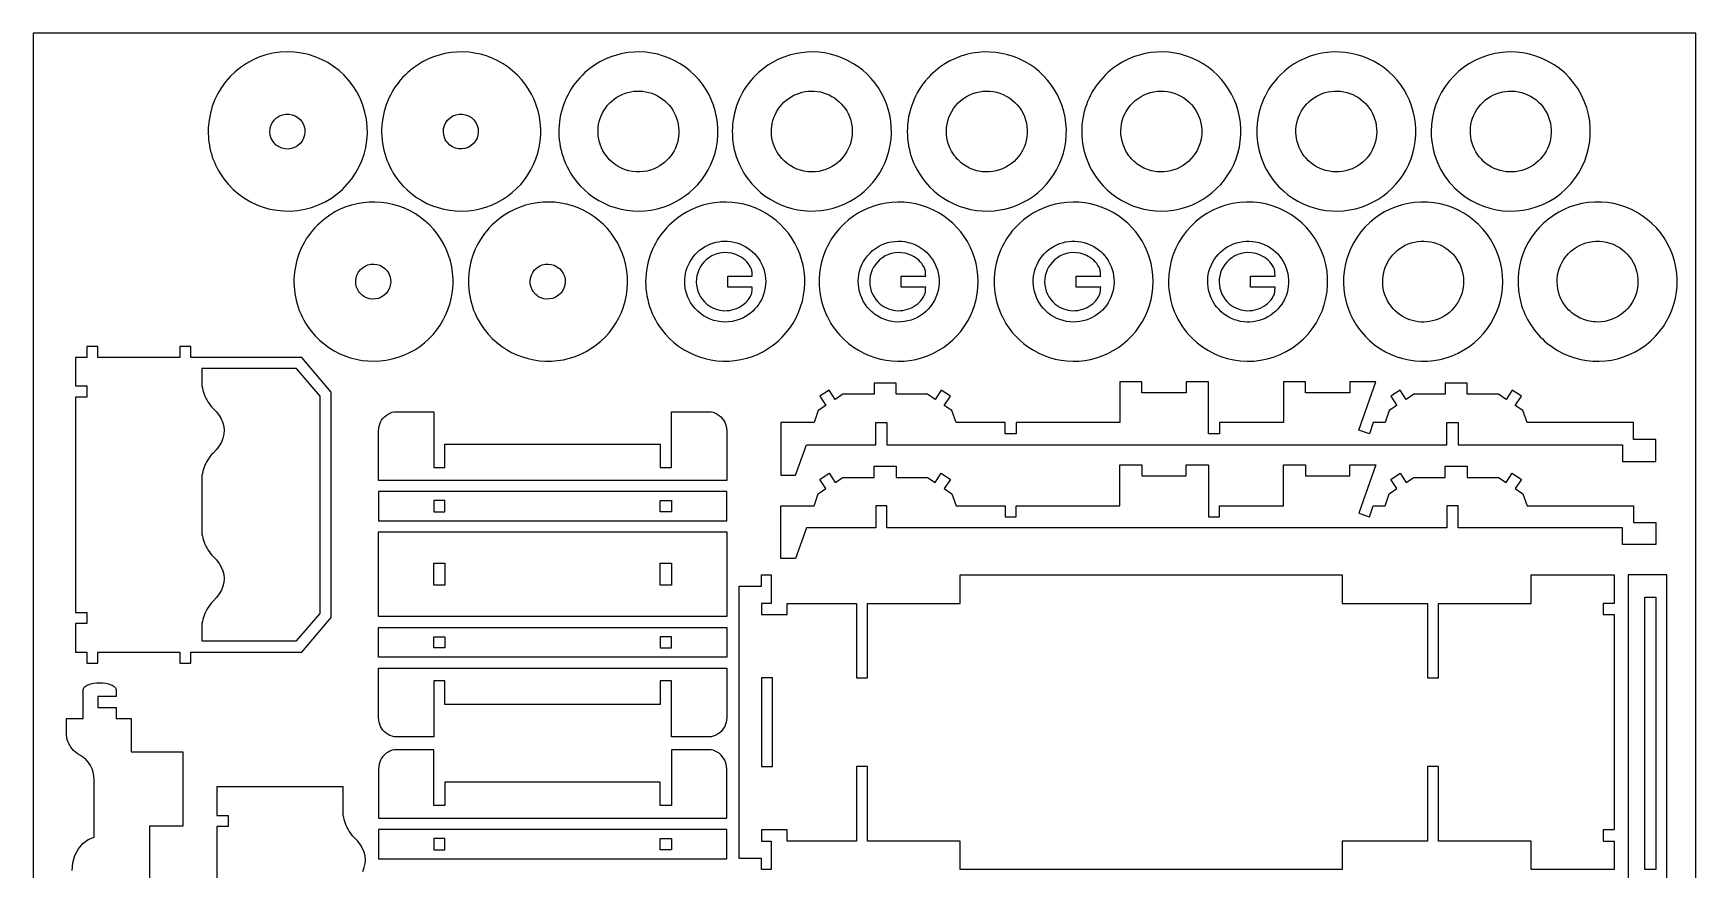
# Model space of a CAD drawing. Extents: x -203 to 247, y -262 to 222.
# Drawn here: x -203.5 to 247.2, y -4.6 to 222.3 of the extents above; entities that cross this region are included whole.
import ezdxf

# ---------------------------------------------------------------- set-up
doc = ezdxf.new("R2010")
doc.units = 0
doc.header["$MEASUREMENT"] = 0
doc.layers.get('0').update_dxf_attribs({"linetype": 'CONTINUOUS'})

msp = doc.modelspace()

# ---------------------------------------------------------------- linework, layer by layer
for points in [[(-203.5, -261.52), (247.22, -261.52), (247.22, 222.26), (-203.5, 222.26)], [(-192.01, 54.47), (-189, 54.47), (-189, 51.47), (-186, 51.47), (-186, 54.47), (-163.76, 54.47), (-163.76, 51.47), (-160.76, 51.47), (-160.76, 54.47), (-130.7, 54.47), (-122.71, 63.83), (-122.71, 124.98), (-130.7, 134.34), (-160.76, 134.34), (-160.76, 137.35), (-163.76, 137.35), (-163.76, 134.34), (-186, 134.34), (-186, 137.35), (-189, 137.35), (-189, 134.34), (-192.01, 134.34), (-192, 126.61), (-188.99, 126.61), (-188.99, 123.6), (-192, 123.6), (-192, 65.21), (-188.99, 65.21), (-188.99, 62.21), (-192, 62.21)], [(-157.76, 57.47), (-132.09, 57.47), (-125.72, 64.94), (-125.72, 123.88), (-132.09, 131.34), (-157.75, 131.34), (-157.75, 126.61), (-157.65, 126.04), (-157.52, 125.49), (-157.36, 124.94), (-157.17, 124.4), (-156.95, 123.86), (-156.71, 123.35), (-156.45, 122.84), (-156.15, 122.35), (-155.84, 121.87), (-155.5, 121.41), (-155.13, 120.97), (-154.75, 120.54), (-153.85, 119.61), (-153.1, 118.65), (-152.52, 117.66), (-152.09, 116.65), (-151.84, 115.62), (-151.74, 114.59), (-151.82, 113.52), (-152.07, 112.46), (-152.5, 111.42), (-153.08, 110.39), (-153.84, 109.39), (-154.75, 108.42), (-155.13, 108), (-155.5, 107.55), (-155.84, 107.09), (-156.15, 106.62), (-156.45, 106.12), (-156.71, 105.62), (-156.95, 105.1), (-157.17, 104.57), (-157.36, 104.03), (-157.52, 103.48), (-157.65, 102.92), (-157.75, 102.36), (-157.75, 86.46), (-157.65, 85.89), (-157.52, 85.34), (-157.36, 84.79), (-157.17, 84.25), (-156.95, 83.72), (-156.71, 83.2), (-156.45, 82.69), (-156.15, 82.2), (-155.84, 81.72), (-155.5, 81.26), (-155.13, 80.82), (-154.75, 80.4), (-153.85, 79.47), (-153.11, 78.5), (-152.52, 77.51), (-152.09, 76.5), (-151.84, 75.47), (-151.75, 74.44), (-151.82, 73.37), (-152.08, 72.31), (-152.5, 71.27), (-153.09, 70.24), (-153.84, 69.24), (-154.75, 68.27), (-155.13, 67.85), (-155.5, 67.4), (-155.84, 66.94), (-156.15, 66.47), (-156.45, 65.98), (-156.71, 65.47), (-156.95, 64.95), (-157.17, 64.42), (-157.36, 63.88), (-157.52, 63.33), (-157.65, 62.77), (-157.76, 62.21)], [(-0.81, 102.39), (3.18, 102.39), (6.18, 110.67), (24.95, 110.67), (24.96, 116.68), (27.96, 116.68), (27.96, 110.67), (179.77, 110.67), (179.77, 116.68), (182.77, 116.68), (182.77, 110.67), (227.38, 110.67), (227.38, 106.14), (236.4, 106.14), (236.4, 112.14), (230.39, 112.14), (230.39, 116.68), (201.53, 116.68), (200.38, 119.95), (198.31, 121.33), (199.97, 123.83), (197.46, 125.49), (195.8, 122.99), (193.73, 124.36), (185.26, 124.36), (185.26, 127.37), (179.25, 127.37), (179.25, 124.36), (170.79, 124.36), (168.71, 122.99), (167.05, 125.49), (164.55, 123.83), (166.21, 121.33), (164.13, 119.95), (162.99, 116.68), (159.8, 116.68), (158.75, 113.67), (155.92, 114.67), (160.51, 127.78), (153.45, 127.78), (153.45, 124.78), (141.43, 124.78), (141.43, 127.78), (135.42, 127.78), (135.42, 116.68), (118.13, 116.68), (118.13, 113.67), (115.12, 113.67), (115.12, 127.78), (109.11, 127.78), (109.11, 124.78), (97.09, 124.78), (97.09, 127.78), (91.08, 127.78), (91.08, 116.68), (62.99, 116.68), (62.99, 113.67), (59.99, 113.67), (59.99, 116.68), (46.72, 116.68), (45.58, 119.95), (43.5, 121.33), (45.16, 123.83), (42.66, 125.49), (41, 122.99), (38.92, 124.36), (30.46, 124.36), (30.46, 127.37), (24.45, 127.37), (24.45, 124.36), (15.98, 124.36), (13.91, 122.99), (12.25, 125.49), (9.74, 123.83), (11.4, 121.33), (9.33, 119.95), (8.18, 116.68), (-0.81, 116.68)], [(-109.88, 101.02), (-109.88, 114.48), (-109.85, 115.09), (-109.74, 115.68), (-109.57, 116.26), (-109.34, 116.81), (-109.04, 117.34), (-108.68, 117.82), (-108.27, 118.26), (-107.81, 118.65), (-107.31, 118.99), (-106.78, 119.27), (-106.21, 119.48), (-105.63, 119.63), (-94.89, 119.63), (-94.89, 104.49), (-91.88, 104.49), (-91.88, 110.86), (-33.5, 110.86), (-33.5, 104.49), (-30.49, 104.49), (-30.49, 119.63), (-19.75, 119.63), (-19.16, 119.48), (-18.6, 119.27), (-18.06, 118.99), (-17.56, 118.65), (-17.11, 118.26), (-16.7, 117.82), (-16.34, 117.34), (-16.04, 116.81), (-15.8, 116.26), (-15.63, 115.68), (-15.53, 115.09), (-15.5, 114.48), (-15.5, 101.02)], [(-0.81, 79.86), (-0.81, 94.14), (8.18, 94.14), (9.33, 97.41), (11.4, 98.79), (9.74, 101.29), (12.25, 102.95), (13.91, 100.45), (15.98, 101.83), (24.45, 101.83), (24.45, 104.83), (30.46, 104.83), (30.46, 101.83), (38.92, 101.83), (41, 100.45), (42.66, 102.95), (45.16, 101.29), (43.5, 98.79), (45.58, 97.41), (46.72, 94.14), (59.99, 94.14), (59.99, 91.14), (62.99, 91.14), (62.99, 94.14), (91.08, 94.14), (91.08, 105.25), (97.09, 105.25), (97.09, 102.24), (109.11, 102.24), (109.11, 105.25), (115.12, 105.25), (115.12, 91.14), (118.13, 91.14), (118.13, 94.14), (135.42, 94.14), (135.42, 105.25), (141.43, 105.25), (141.43, 102.24), (153.45, 102.24), (153.45, 105.25), (160.51, 105.25), (155.92, 92.13), (158.75, 91.14), (159.8, 94.14), (162.99, 94.14), (164.13, 97.41), (166.21, 98.79), (164.55, 101.29), (167.05, 102.95), (168.71, 100.45), (170.79, 101.83), (179.25, 101.83), (179.25, 104.83), (185.26, 104.83), (185.26, 101.83), (193.73, 101.83), (195.8, 100.45), (197.46, 102.95), (199.97, 101.29), (198.31, 98.79), (200.38, 97.41), (201.53, 94.14), (230.39, 94.14), (230.39, 89.61), (236.4, 89.61), (236.4, 83.6), (227.38, 83.6), (227.38, 88.13), (182.77, 88.13), (182.77, 94.14), (179.77, 94.14), (179.77, 88.13), (27.96, 88.13), (27.96, 94.14), (24.96, 94.14), (24.95, 88.13), (6.18, 88.13), (3.18, 79.86)], [(-109.88, 90.04), (-15.5, 90.04), (-15.5, 98.02), (-109.88, 98.02)], [(-94.89, 92.53), (-91.88, 92.53), (-91.88, 95.53), (-94.89, 95.53)], [(-33.5, 92.53), (-33.5, 95.53), (-30.49, 95.53), (-30.49, 92.53)], [(-109.88, 64.09), (-109.88, 87.03), (-15.5, 87.03), (-15.5, 64.09)], [(-94.89, 72.56), (-94.89, 78.57), (-91.88, 78.57), (-91.88, 72.56)], [(-33.5, 72.56), (-33.5, 78.57), (-30.49, 78.57), (-30.49, 72.56)], [(-12.08, -1.51), (-12.08, 72.36), (-6.07, 72.36), (-6.07, 75.36), (-3.42, 75.36), (-3.42, 67.62), (-6.07, 67.62), (-6.07, 64.62), (0.93, 64.62), (0.93, 67.62), (19.7, 67.62), (19.71, 47.45), (22.71, 47.45), (22.7, 67.62), (47.8, 67.62), (47.8, 75.36), (151.39, 75.36), (151.39, 67.62), (174.53, 67.62), (174.53, 47.44), (177.51, 47.44), (177.51, 67.62), (202.61, 67.62), (202.61, 75.36), (225.13, 75.36), (225.13, 67.62), (222.12, 67.62), (222.12, 64.62), (225.13, 64.62), (225.13, 6.23), (222.12, 6.23), (222.12, 3.23), (225.13, 3.23), (225.13, -4.51), (202.61, -4.51), (202.61, 3.23), (177.52, 3.23), (177.52, 23.41), (174.51, 23.41), (174.51, 3.23), (151.39, 3.23), (151.39, -4.51), (47.8, -4.51), (47.8, 3.23), (22.7, 3.23), (22.7, 23.41), (19.7, 23.41), (19.7, 3.23), (0.93, 3.23), (0.93, 6.23), (-6.07, 6.23), (-6.07, 3.23), (-3.42, 3.23), (-3.42, -4.51), (-6.07, -4.51), (-6.07, -1.51)], [(228.88, -10.52), (239.4, -10.52), (239.4, 75.36), (228.88, 75.36)], [(233.38, -4.51), (233.38, 69.35), (236.39, 69.35), (236.38, -4.51)], [(-109.88, 53.1), (-109.88, 61.09), (-15.5, 61.09), (-15.5, 53.1)], [(-94.89, 58.6), (-91.88, 58.6), (-91.88, 55.59), (-94.89, 55.59)], [(-33.5, 55.59), (-30.49, 55.59), (-30.49, 58.6), (-33.5, 58.6)], [(-108.68, 33.3), (-109.04, 33.79), (-109.34, 34.31), (-109.57, 34.87), (-109.74, 35.44), (-109.85, 36.04), (-109.88, 36.64), (-109.88, 50.1), (-15.5, 50.1), (-15.5, 36.64), (-15.53, 36.04), (-15.63, 35.44), (-15.8, 34.87), (-16.04, 34.31), (-16.34, 33.79), (-16.7, 33.3), (-17.11, 32.86), (-17.56, 32.47), (-18.06, 32.13), (-18.6, 31.86), (-19.16, 31.64), (-19.75, 31.49), (-30.49, 31.49), (-30.49, 46.63), (-33.5, 46.63), (-33.5, 40.26), (-91.88, 40.26), (-91.88, 46.63), (-94.89, 46.63), (-94.89, 31.49), (-105.63, 31.49), (-106.21, 31.64), (-106.78, 31.86), (-107.31, 32.13), (-107.81, 32.47), (-108.27, 32.86)], [(-3.06, 23.41), (-3.06, 47.44), (-6.07, 47.44), (-6.07, 23.41)], [(-109.88, 9.38), (-15.5, 9.38), (-15.5, 22.84), (-15.53, 23.44), (-15.63, 24.03), (-15.8, 24.61), (-16.04, 25.17), (-16.34, 25.69), (-16.7, 26.17), (-17.11, 26.62), (-17.56, 27.01), (-18.06, 27.34), (-18.6, 27.62), (-19.16, 27.84), (-19.75, 27.98), (-30.49, 27.98), (-30.49, 12.85), (-33.5, 12.85), (-33.5, 19.21), (-91.88, 19.21), (-91.88, 12.85), (-94.89, 12.85), (-94.89, 27.98), (-105.63, 27.98), (-106.21, 27.84), (-106.78, 27.62), (-107.31, 27.34), (-107.81, 27.01), (-108.27, 26.62), (-108.68, 26.17), (-109.04, 25.69), (-109.34, 25.17), (-109.57, 24.61), (-109.74, 24.03), (-109.85, 23.44), (-109.88, 22.84)], [(-109.88, -1.61), (-15.5, -1.61), (-15.5, 6.37), (-109.88, 6.37)], [(-94.89, 3.88), (-94.89, 0.88), (-91.88, 0.88), (-91.88, 3.88)], [(-33.5, 0.88), (-33.5, 3.88), (-30.49, 3.88), (-30.49, 0.88)]]:
    msp.add_lwpolyline(points, close=True)
for points in [[(-152.94, 184.42, 0.860573), (-113.56, 200.9, 0.861345), (-156.04, 196.72, 0.074492), (-155.41, 190.32, 0.074938)], [(-105.36, 183.54, 0.69424), (-66.05, 193.04, 0.694663), (-101.98, 211.59, 0.180176), (-108.9, 198.18, 0.180471)], [(-57.31, 183.54, 0.694239), (-18.01, 193.04, 0.694663), (-53.93, 211.58, 0.180175), (-60.85, 198.18, 0.180471)], [(-9.69, 182.7, 0.685419), (29.06, 193.55, 0.685779), (-6.91, 211.58, 0.186395), (-13.89, 197.67, 0.186648)], [(38.39, 181.88, 0.685478), (76.58, 194.58, 0.685668), (39.78, 210.87, 0.186474), (33.48, 196.64, 0.186607)], [(84.45, 183.54, 0.694239), (123.75, 193.04, 0.694663), (87.83, 211.58, 0.180175), (80.91, 198.18, 0.180471)], [(133.13, 181.88, 0.685478), (171.32, 194.58, 0.685668), (134.52, 210.87, 0.186474), (128.22, 196.64, 0.186607)], [(181.82, 180.35, 0.820703), (217.01, 203.87, 0.820654), (175.5, 195.61, 0.098506), (177.14, 187.35, 0.098477)], [(-49.06, 190.39, -0.686403), (-35.79, 205.97, -0.685501), (-35.16, 185.51, -0.186591), (-43.04, 185.26, -0.185956)], [(-1.78, 189.93, -0.686416), (10.71, 206.13, -0.685299), (12.34, 185.73, -0.186733), (4.48, 185.1, -0.185947)], [(45.95, 189.49, -0.823687), (61.13, 204.72, -0.822106), (52.82, 184.87, -0.097631), (48.95, 186.49, -0.096679)], [(93.25, 189.49, -0.823687), (108.43, 204.72, -0.822106), (100.12, 184.87, -0.097631), (96.25, 186.49, -0.096679)], [(140.99, 189.06, -0.713331), (152.65, 206.2, -0.712365), (154.04, 185.51, -0.167975), (146.92, 185.03, -0.167317)], [(188.62, 188.64, -0.731635), (199.96, 206.2, -0.730953), (200.85, 185.31, -0.155433), (194.21, 185.03, -0.154978)], [(-138.96, 193.76, -0.929808), (-130.53, 198.07, -0.930242), (-138.25, 192.59, -0.03614), (-138.65, 193.15, -0.036372)], [(-91.94, 193.76, -0.929808), (-83.52, 198.07, -0.930242), (-91.23, 192.59, -0.03614), (-91.63, 193.15, -0.036372)], [(-129.13, 142.84, 0.69424), (-89.82, 152.34, 0.694663), (-125.75, 170.89, 0.180176), (-132.67, 157.48, 0.180471)], [(-81.23, 141.99, 0.68542), (-42.46, 152.85, 0.685779), (-78.45, 170.89, 0.186395), (-85.42, 156.97, 0.186648)], [(-33.18, 142, 0.685419), (5.58, 152.85, 0.685779), (-30.4, 170.88, 0.186395), (-37.37, 156.97, 0.186648)], [(15.16, 140.4, 0.685564), (52.69, 154.91, 0.685564), (15.16, 169.42, 0.186546), (9.55, 154.91, 0.186546)], [(62.6, 140.4, 0.685564), (100.13, 154.91, 0.685564), (62.6, 169.42, 0.186546), (56.99, 154.91, 0.186546)], [(110.61, 139.65, 0.820703), (145.8, 163.17, 0.820654), (104.29, 154.91, 0.098506), (105.93, 146.65, 0.098477)], [(158.8, 138.94, 0.740634), (194.27, 160.07, 0.740349), (153.04, 162.33, 0.149194), (152.35, 149.76, 0.149007)], [(206.88, 138.26, 0.731469), (241.45, 160.57, 0.731116), (200.34, 162.33, 0.155324), (199.78, 149.26, 0.155088)], [(-25.27, 149.23, -0.686416), (-12.77, 165.43, -0.685299), (-11.14, 145.03, -0.186733), (-19, 144.4, -0.185947)], [(-8.56, 153.41), (-15.2, 153.41), (-15.2, 156.41), (-8.56, 156.41, 0.000631), (-8.66, 157.77, 0.074019), (-8.77, 158.26, 0.096508), (-10.03, 160.26, 0.152428), (-14.16, 162.6, 0.235869), (-21.04, 160.83, 0.463748), (-20.89, 148.84, 0.167656), (-16.06, 147.03, 0.167095), (-11.12, 148.59, 0.066322), (-9.66, 150, 0.075131), (-8.77, 151.56, 0.074019), (-8.66, 152.05, 0.000631)], [(22.04, 148.79, -0.823687), (37.22, 164.02, -0.822106), (28.91, 144.17, -0.097631), (25.04, 145.8, -0.096679)], [(38.46, 153.41), (31.81, 153.41), (31.81, 156.41), (38.46, 156.41, 0.000631), (38.36, 157.77, 0.074019), (38.25, 158.26, 0.096508), (36.99, 160.26, 0.152428), (32.86, 162.6, 0.235869), (25.97, 160.83, 0.463748), (26.12, 148.84, 0.167656), (30.96, 147.03, 0.167095), (35.9, 148.59, 0.066322), (37.36, 150, 0.075131), (38.25, 151.56, 0.074019), (38.36, 152.05, 0.000631)], [(69.78, 148.36, -0.713331), (81.44, 165.5, -0.712365), (82.83, 144.81, -0.167975), (75.71, 144.33, -0.167317)], [(85.9, 153.41), (79.25, 153.41), (79.25, 156.41), (85.9, 156.41, 0.000631), (85.8, 157.77, 0.074019), (85.69, 158.26, 0.096508), (84.43, 160.26, 0.152428), (80.3, 162.6, 0.235869), (73.41, 160.83, 0.463748), (73.56, 148.84, 0.167656), (78.4, 147.03, 0.167095), (83.34, 148.59, 0.066322), (84.8, 150, 0.075131), (85.69, 151.56, 0.074019), (85.8, 152.05, 0.000631)], [(117.41, 147.94, -0.731635), (128.75, 165.5, -0.730953), (129.64, 144.61, -0.155433), (123, 144.33, -0.154978)], [(133.2, 153.41), (126.55, 153.41), (126.55, 156.41), (133.2, 156.41, 0.000631), (133.1, 157.77, 0.074019), (132.99, 158.26, 0.096508), (131.73, 160.26, 0.152428), (127.6, 162.6, 0.235869), (120.71, 160.83, 0.463748), (120.86, 148.84, 0.167656), (125.7, 147.03, 0.167095), (130.64, 148.59, 0.066322), (132.1, 150, 0.075131), (132.99, 151.56, 0.074019), (133.1, 152.05, 0.000631)], [(165.2, 147.54, -0.750257), (176.2, 165.5, -0.749956), (176.57, 144.44, -0.142886), (170.44, 144.33, -0.142689)], [(212.86, 147.16, -0.82071), (224.8, 165.03, -0.820647), (220.61, 143.95, -0.09851), (216.42, 144.79, -0.098472)], [(-115.51, 152.65, -0.844559), (-108.14, 158.44, -0.844255), (-113.19, 150.54, -0.084449), (-114.53, 151.39, -0.08427)], [(-68.21, 152.65, -0.844559), (-60.84, 158.44, -0.844255), (-65.89, 150.54, -0.084449), (-67.23, 151.39, -0.08427)]]:
    msp.add_lwpolyline(points, format="xyb", close=True)
for points in [[(-192.97, -4.77), (-192.78, -2.66), (-192.2, -0.67), (-191.27, 1.1), (-190.04, 2.56), (-188.58, 3.63), (-186.96, 4.25), (-186.96, 19.92), (-187.03, 20.9), (-187.22, 21.86), (-187.53, 22.79), (-187.97, 23.67), (-188.51, 24.49), (-189.16, 25.23), (-189.9, 25.88), (-190.72, 26.42), (-191.23, 26.7), (-191.71, 27.03), (-192.16, 27.39), (-192.58, 27.79), (-192.97, 28.22), (-193.32, 28.69), (-193.62, 29.18), (-193.88, 29.7), (-194.1, 30.24), (-194.27, 30.79), (-194.4, 31.36), (-194.47, 31.94), (-194.47, 36.44), (-189.98, 36.44), (-189.98, 44.04), (-189.95, 44.3), (-189.88, 44.53), (-189.75, 44.75), (-189.59, 44.95), (-189.39, 45.14), (-189.15, 45.31), (-188.87, 45.47), (-188.57, 45.6), (-187.89, 45.83), (-187.13, 45.99), (-186.32, 46.09), (-185.48, 46.12), (-184.64, 46.09), (-183.83, 45.99), (-183.07, 45.83), (-182.39, 45.6), (-182.09, 45.47), (-181.81, 45.31), (-181.57, 45.14), (-181.37, 44.95), (-181.21, 44.75), (-181.09, 44.53), (-181.01, 44.3), (-180.98, 42.44), (-185.98, 42.44), (-185.98, 39.44), (-180.98, 39.44), (-180.98, 36.44), (-176.99, 36.44), (-176.99, 27.44), (-162.94, 27.44), (-162.94, 7.27), (-171.95, 7.27), (-171.95, -16.77)], [(-114.18, -5.02), (-113.76, -3.97), (-113.51, -2.91), (-113.43, -1.85), (-113.52, -0.81), (-113.78, 0.21), (-114.21, 1.22), (-114.79, 2.22), (-115.54, 3.18), (-116.44, 4.11), (-116.82, 4.53), (-117.18, 4.97), (-117.52, 5.43), (-117.84, 5.91), (-118.13, 6.4), (-118.4, 6.91), (-118.64, 7.43), (-118.86, 7.96), (-119.04, 8.5), (-119.21, 9.05), (-119.34, 9.61), (-119.44, 10.17), (-119.44, 17.91), (-153.69, 17.91), (-153.69, 10.17), (-150.68, 10.17), (-150.68, 7.16), (-153.69, 7.16), (-153.69, -51.22)]]:
    msp.add_lwpolyline(points)

doc.saveas('drawing.dxf')
